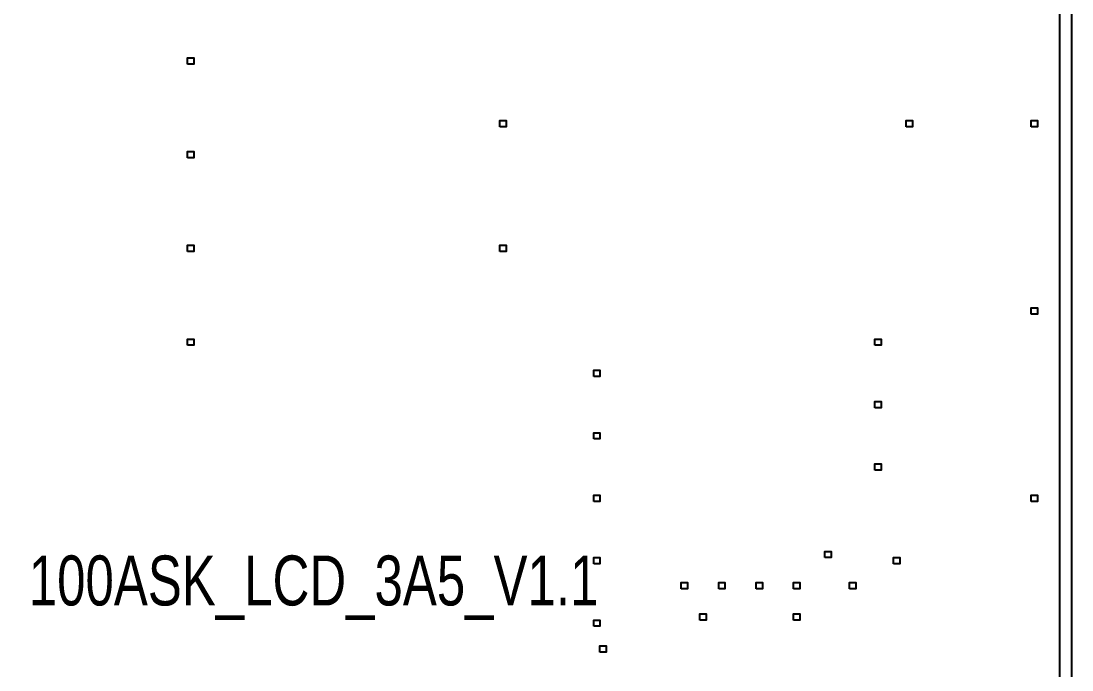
# Model space of a CAD drawing. Extents: x 141 to 214, y -7 to 98.
# Drawn here: x 163.29 to 206, y 45.09 to 71.48 of the extents above; entities that cross this region are included whole.
import ezdxf

# ---------------------------------------------------------------- set-up
doc = ezdxf.new("R2010")
doc.units = 0
doc.layers.get('0').update_dxf_attribs({"linetype": 'CONTINUOUS'})
doc.layers.add('ETCH_BOTTOM', color=7, linetype='CONTINUOUS')
doc.layers.add('MANUFACTURING_NCDRILL_FIGURE', color=7, linetype='CONTINUOUS')

# ---------------------------------------------------------------- blocks, each defined once
blk = doc.blocks.new('FIGURE_SQUARE')
blk.add_lwpolyline([(-0.5, -0.5), (-0.5, 0.5), (0.5, 0.5), (0.5, -0.5)], close=True)

msp = doc.modelspace()

# ---------------------------------------------------------------- linework, layer by layer
at = {"layer": 'ETCH_BOTTOM'}
for points in [[(206.003881, 90.357249, 0.3874), (204.261339, 91.945765), (151.753875, 91.945765, 0.414213), (150.003891, 90.195756), (150.003891, -5.304231, 0.414213), (151.753875, -7.05424), (204.253897, -7.05424, 0.414213), (206.003881, -5.304231)], [(151.753875, -6.54624, -0.414206), (150.511891, -5.304257), (150.511891, 90.195781, -0.414207), (151.753875, 91.437765), (204.261339, 91.437765, -0.382435), (205.495881, 90.331747), (205.495881, -5.304257, -0.414206), (204.253897, -6.54624)]]:
    msp.add_lwpolyline(points, format="xyb", close=True, dxfattribs=at)

# ---------------------------------------------------------------- block references
at = {"layer": 'MANUFACTURING_NCDRILL_FIGURE', "xscale": 0.254, "yscale": 0.254}
for p in [(170.18, 69.85), (182.88, 67.31), (199.39, 67.31), (204.47, 67.31), (170.18, 66.04), (170.18, 62.23), (182.88, 62.23), (204.47, 59.69), (170.18, 58.42), (198.12, 58.42), (186.69, 57.15), (198.12, 55.88), (186.69, 54.61), (198.12, 53.34), (186.69, 52.07), (204.47, 52.07), (186.69, 49.53), (196.088, 49.784), (198.882, 49.53), (190.246, 48.514), (191.77, 48.514), (193.294, 48.514), (194.818, 48.514), (197.0913, 48.514), (186.69, 46.99), (191.008, 47.244), (194.818, 47.244), (186.944, 45.9359)]:
    msp.add_blockref('FIGURE_SQUARE', p, dxfattribs=at)

# ---------------------------------------------------------------- texts
at = {"layer": 'ETCH_BOTTOM', "width": 0.7625}
msp.add_text('100ASK_LCD_3A5_V1.1', height=2.032, dxfattribs=at).set_placement((163.6014, 47.709658))

doc.saveas('drawing.dxf')
